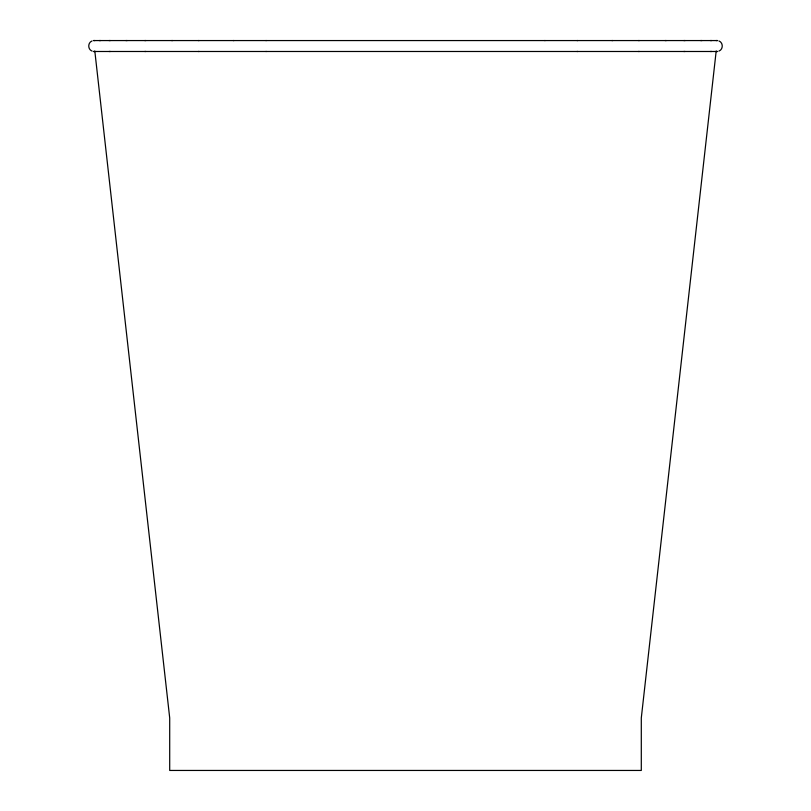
<?xml version="1.0" encoding="UTF-8"?>
<svg xmlns="http://www.w3.org/2000/svg" width="811" height="811" viewBox="0 0 811 811"><rect width="100%" height="100%" fill="white"/><g stroke="black" fill="none" stroke-linecap="round" stroke-linejoin="round"><path stroke-width="1.22" d="M716.184 51.052L641.298 717.958L641.298 770.45L169.702 770.45L169.702 717.958L94.816 51.052M92.089 40.935C87.618 42.557 87.639 49.542 92.13 51.123M718.87 51.123C723.361 49.542 723.382 42.557 718.911 40.935M265.795 40.56L266.444 40.55M265.815 51.488L266.464 51.488M233.203 40.56L234.004 40.55M144.703 40.56L145.929 40.55M171.577 40.56L172.662 40.55M198.188 40.56L199.151 40.55M144.743 51.488L145.96 51.488M198.219 51.488L199.182 51.488M94.958 40.55L93.498 40.56L717.502 40.56L716.042 40.55M99.256 40.56L100.686 40.55M108.998 40.56L110.387 40.55M125.887 40.56L127.195 40.55M94.999 51.488L93.539 51.488L717.461 51.488L716.001 51.488M109.039 51.488L110.428 51.488M710.314 40.55L711.744 40.56M710.274 51.488L711.703 51.488M638.338 40.55L639.423 40.56M665.071 40.55L666.297 40.56M683.805 40.55L685.113 40.56M700.613 40.55L702.002 40.56M638.298 51.488L639.392 51.488M683.764 51.488L685.072 51.488M576.996 40.55L577.797 40.56M611.849 40.55L612.812 40.56M576.966 51.488L577.777 51.488M544.556 40.55L545.205 40.56"/></g></svg>
